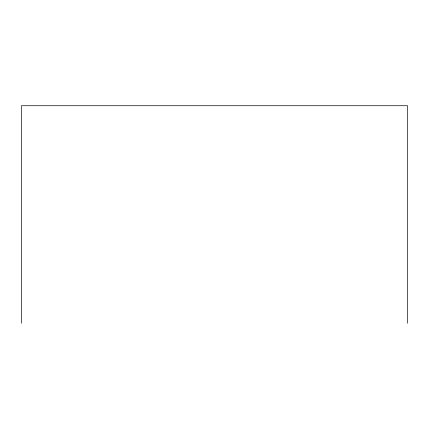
<?xml version="1.0" encoding="UTF-8"?>
<svg xmlns="http://www.w3.org/2000/svg" width="429" height="429" viewBox="0 0 429 429"><rect width="100%" height="100%" fill="white"/><g stroke="black" fill="none" stroke-linecap="round" stroke-linejoin="round"><path stroke-width="0.64" d="M407.55 323.268L407.55 105.732L21.45 105.732L21.45 323.268"/></g></svg>
